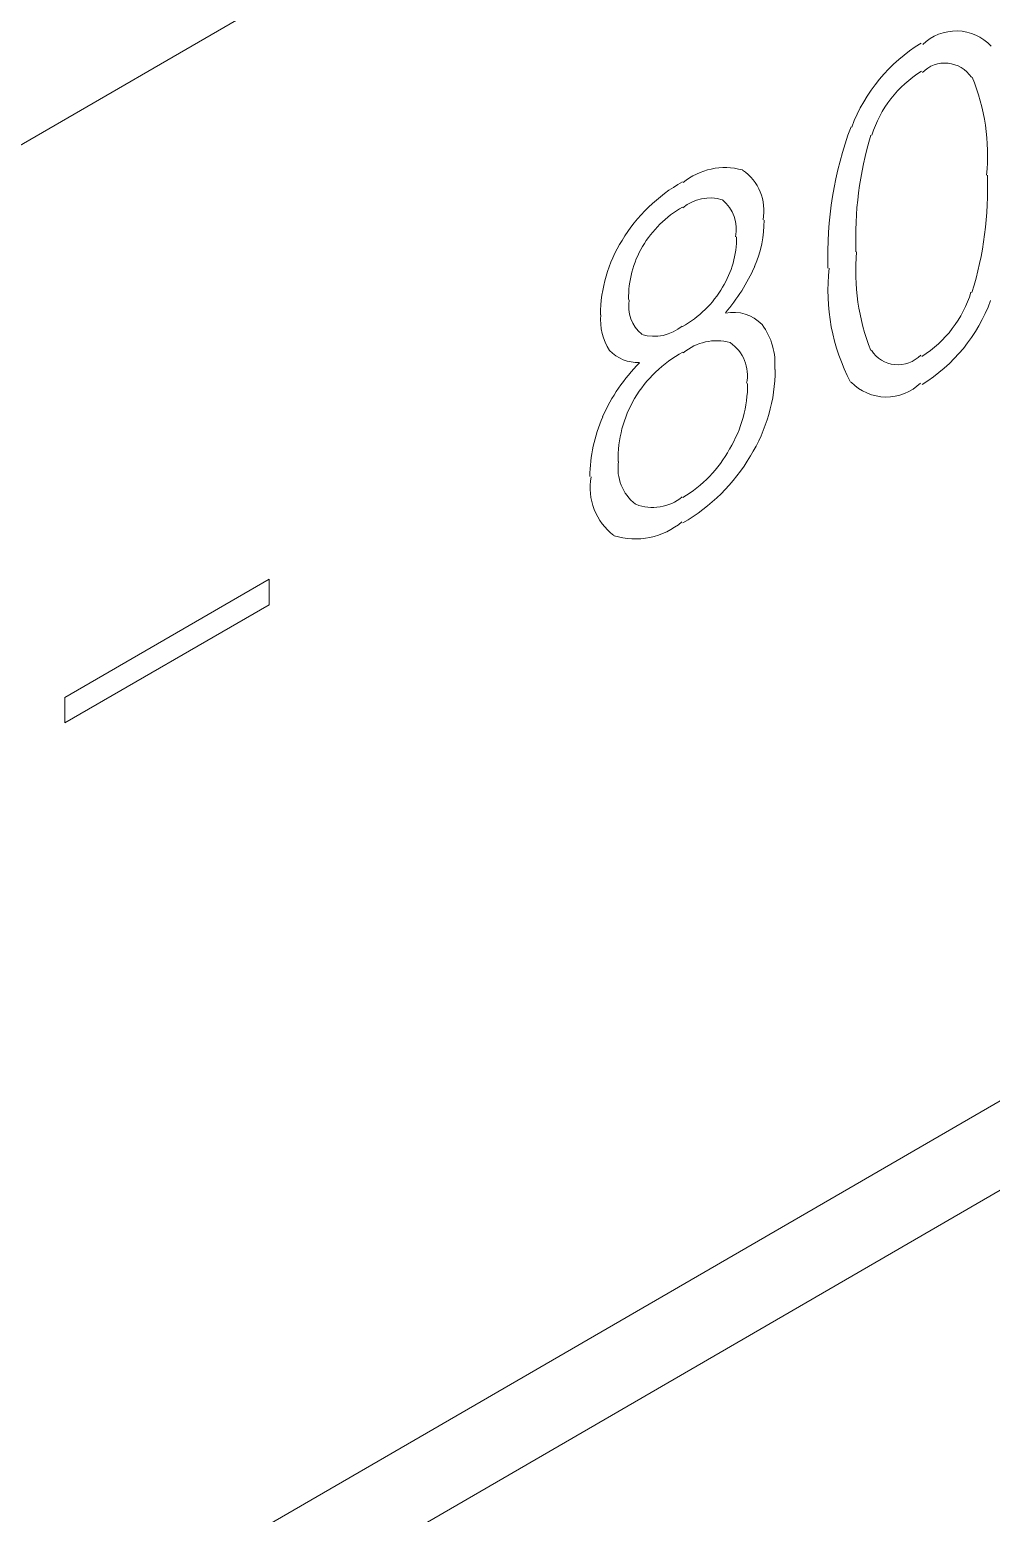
# Model space of a CAD drawing. Header units: millimetres. Extents: x 8533 to 164433, y 5768 to 115327.
# Drawn here: x 72171.5 to 72252.1, y 110470.8 to 110595 of the extents above; entities that cross this region are included whole.
import ezdxf

# ---------------------------------------------------------------- set-up
doc = ezdxf.new("R2010")
doc.units = ezdxf.units.MM
doc.header["$LTSCALE"] = 250
doc.layers.add('Smoke', color=5, linetype='Continuous')

msp = doc.modelspace()

# ---------------------------------------------------------------- linework, layer by layer
at = {"layer": 'Smoke', "color": 7, "linetype": 'Continuous', "lineweight": 20}
for p, q in [((72304.31, 110662.69, -0.36), (72035.52, 110507.02, -0.36)), ((72174.47, 110539.09, -0.36), (72191.57, 110548.99, -0.36)), ((72191.58, 110546.86, -0.36), (72191.57, 110548.99, -0.36)), ((72174.47, 110536.96, -0.36), (72191.58, 110546.86, -0.36)), ((72321.17, 110544.93, -0.36), (72029.51, 110376.02, -0.36)), ((72174.47, 110539.09, -0.36), (72174.47, 110536.96, -0.36)), ((72035.7, 110372.1, -0.36), (72315, 110533.86, -0.36))]:
    msp.add_line(p, q, dxfattribs=at)
for centre, radius, start, end in [((72249.13, 110590.88, -0.36), 4.02, 43.1738, 134.3312), ((72253.58, 110581.85, -0.36), 14.12, 121.5226, 159.2471), ((72251.28, 110583.31, -0.36), 9.65, 121.6867, 162.7987), ((72248.19, 110589.55, -0.36), 2.66, 33.6094, 135.3123), ((72234.68, 110584.51, -0.36), 17.08, 354.3067, 22.4649), ((72269.24, 110576.08, -0.36), 30.87, 159.5385, 181.933), ((72270.09, 110577.6, -0.36), 29.38, 163.0218, 182.3399), ((72229.75, 110577.99, -0.36), 5.47, 74.4427, 129.6847), ((72228.93, 110579.86, -0.36), 4.09, 349.1154, 55.8485), ((72222.68, 110581.66, -0.36), 29.08, 342.7013, 2.2727), ((72233.16, 110570.02, -0.36), 14.09, 119.6076, 148.5816), ((72230.65, 110572.26, -0.36), 9.05, 119.4294, 149.5353), ((72228.49, 110577.44, -0.36), 3.48, 72.5578, 130.3157), ((72227.49, 110578.27, -0.36), 3.22, 349.2058, 50.3594), ((72223.22, 110579.08, -0.36), 9.82, 336.6642, 359.9084), ((72222.72, 110577.61, -0.36), 8.01, 328.6282, 0.2646), ((72231.14, 110571.07, -0.36), 11.81, 147.8103, 179.7277), ((72230.38, 110572.5, -0.36), 8.7, 149.988, 180.5879), ((72258.41, 110574.73, -0.36), 17.7, 174.6063, 201.7986), ((72217.53, 110581.76, -0.36), 16.12, 319.5165, 335.9222), ((72254.73, 110573.17, -0.36), 16.35, 173.4645, 207.9581), ((72221.76, 110578.03, -0.36), 9.05, 299.4294, 329.5353), ((72241.07, 110575.87, -0.36), 9.72, 302.2673, 343.0324), ((72224.7, 110571.83, -0.36), 3.01, 169.2555, 230.6718), ((72230.47, 110568.03, -0.36), 3.31, 43.7045, 101.6541), ((72238.97, 110577.12, -0.36), 13.9, 301.6555, 339.8085), ((72224.13, 110570.72, -0.36), 4.79, 175.163, 212.4227), ((72223.83, 110572.92, -0.36), 3.59, 253.3759, 310.5452), ((72228.42, 110567.04, -0.36), 5.53, 355.0869, 36.3331), ((72229.05, 110564.62, -0.36), 4.34, 74.7593, 129.8692), ((72228.28, 110566.05, -0.36), 3.36, 348.8462, 55.0408), ((72222.45, 110570.38, -0.36), 3.24, 223.454, 272.4857), ((72231.5, 110558.47, -0.36), 10.9, 118.9895, 148.6933), ((72244.25, 110569.59, -0.36), 2.64, 212.5232, 316.1437), ((72233.59, 110556.32, -0.36), 15.41, 135.5328, 156.04), ((72220.19, 110566.6, -0.36), 13.78, 328.0942, 359.839), ((72220.87, 110565.4, -0.36), 10.79, 329.3214, 359.8949), ((72243.28, 110568.36, -0.36), 4.11, 224.1674, 314.1912), ((72230.87, 110559.02, -0.36), 10.07, 149.4916, 180.9178), ((72231.1, 110557.47, -0.36), 12.66, 156.201, 179.494), ((72220.85, 110564.93, -0.36), 10.57, 300.6445, 331.5916), ((72218.62, 110567.07, -0.36), 15.37, 299.6781, 329.7172), ((72224.55, 110558.25, -0.36), 3.75, 170.8316, 232.5806), ((72223.46, 110556.64, -0.36), 4.99, 169.4291, 232.9501), ((72223.7, 110558.88, -0.36), 3.88, 248.5909, 309.7818), ((72222.24, 110558.47, -0.36), 6.1, 253.1135, 309.9605)]:
    msp.add_arc(centre, radius, start, end, dxfattribs=at)

doc.saveas('drawing.dxf')
